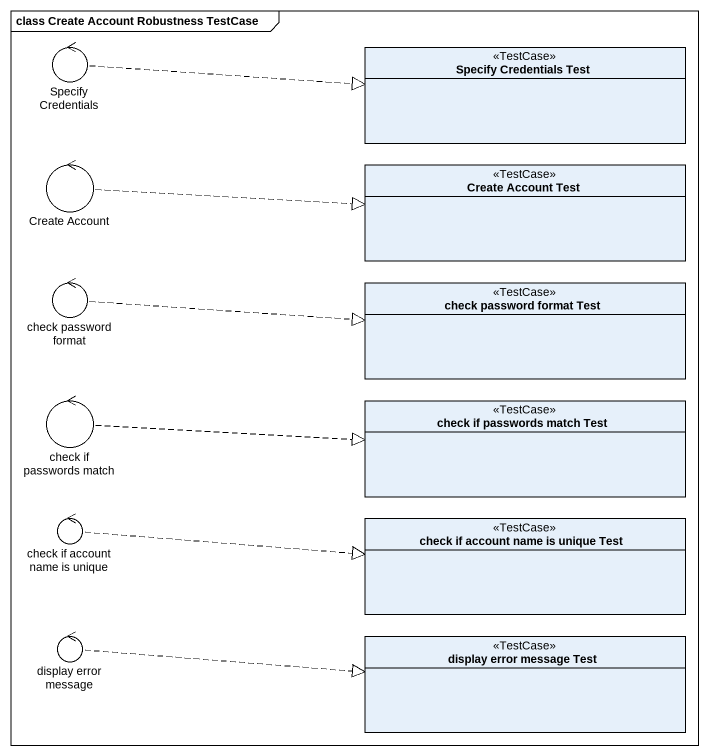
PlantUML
@startuml
mainframe class Create Account Robustness TestCase
allowmixing
hide circle
hide empty members
control "Specify Credentials" as Specify_Credentials
class "Specify Credentials Test" as Specify_Credentials_Test <<TestCase>>
control "Create Account" as Create_Account
class "Create Account Test" as Create_Account_Test <<TestCase>>
control "check password format" as check_password_format
class "check password format Test" as check_password_format_Test <<TestCase>>
control "check if passwords match" as check_if_passwords_match
class "check if passwords match Test" as check_if_passwords_match_2 <<TestCase>>
control "check if account name is unique" as check_if_account_name_is
class "check if account name is unique Test" as check_if_account_name_is_2 <<TestCase>>
control "display error message" as display_error_message
class "display error message Test" as display_error_message_Test <<TestCase>>
Specify_Credentials .right.|> Specify_Credentials_Test
Create_Account .right.|> Create_Account_Test
check_password_format .right.|> check_password_format_Test
check_if_passwords_match .right.|> check_if_passwords_match_2
check_if_account_name_is .right.|> check_if_account_name_is_2
display_error_message .right.|> display_error_message_Test
@enduml
